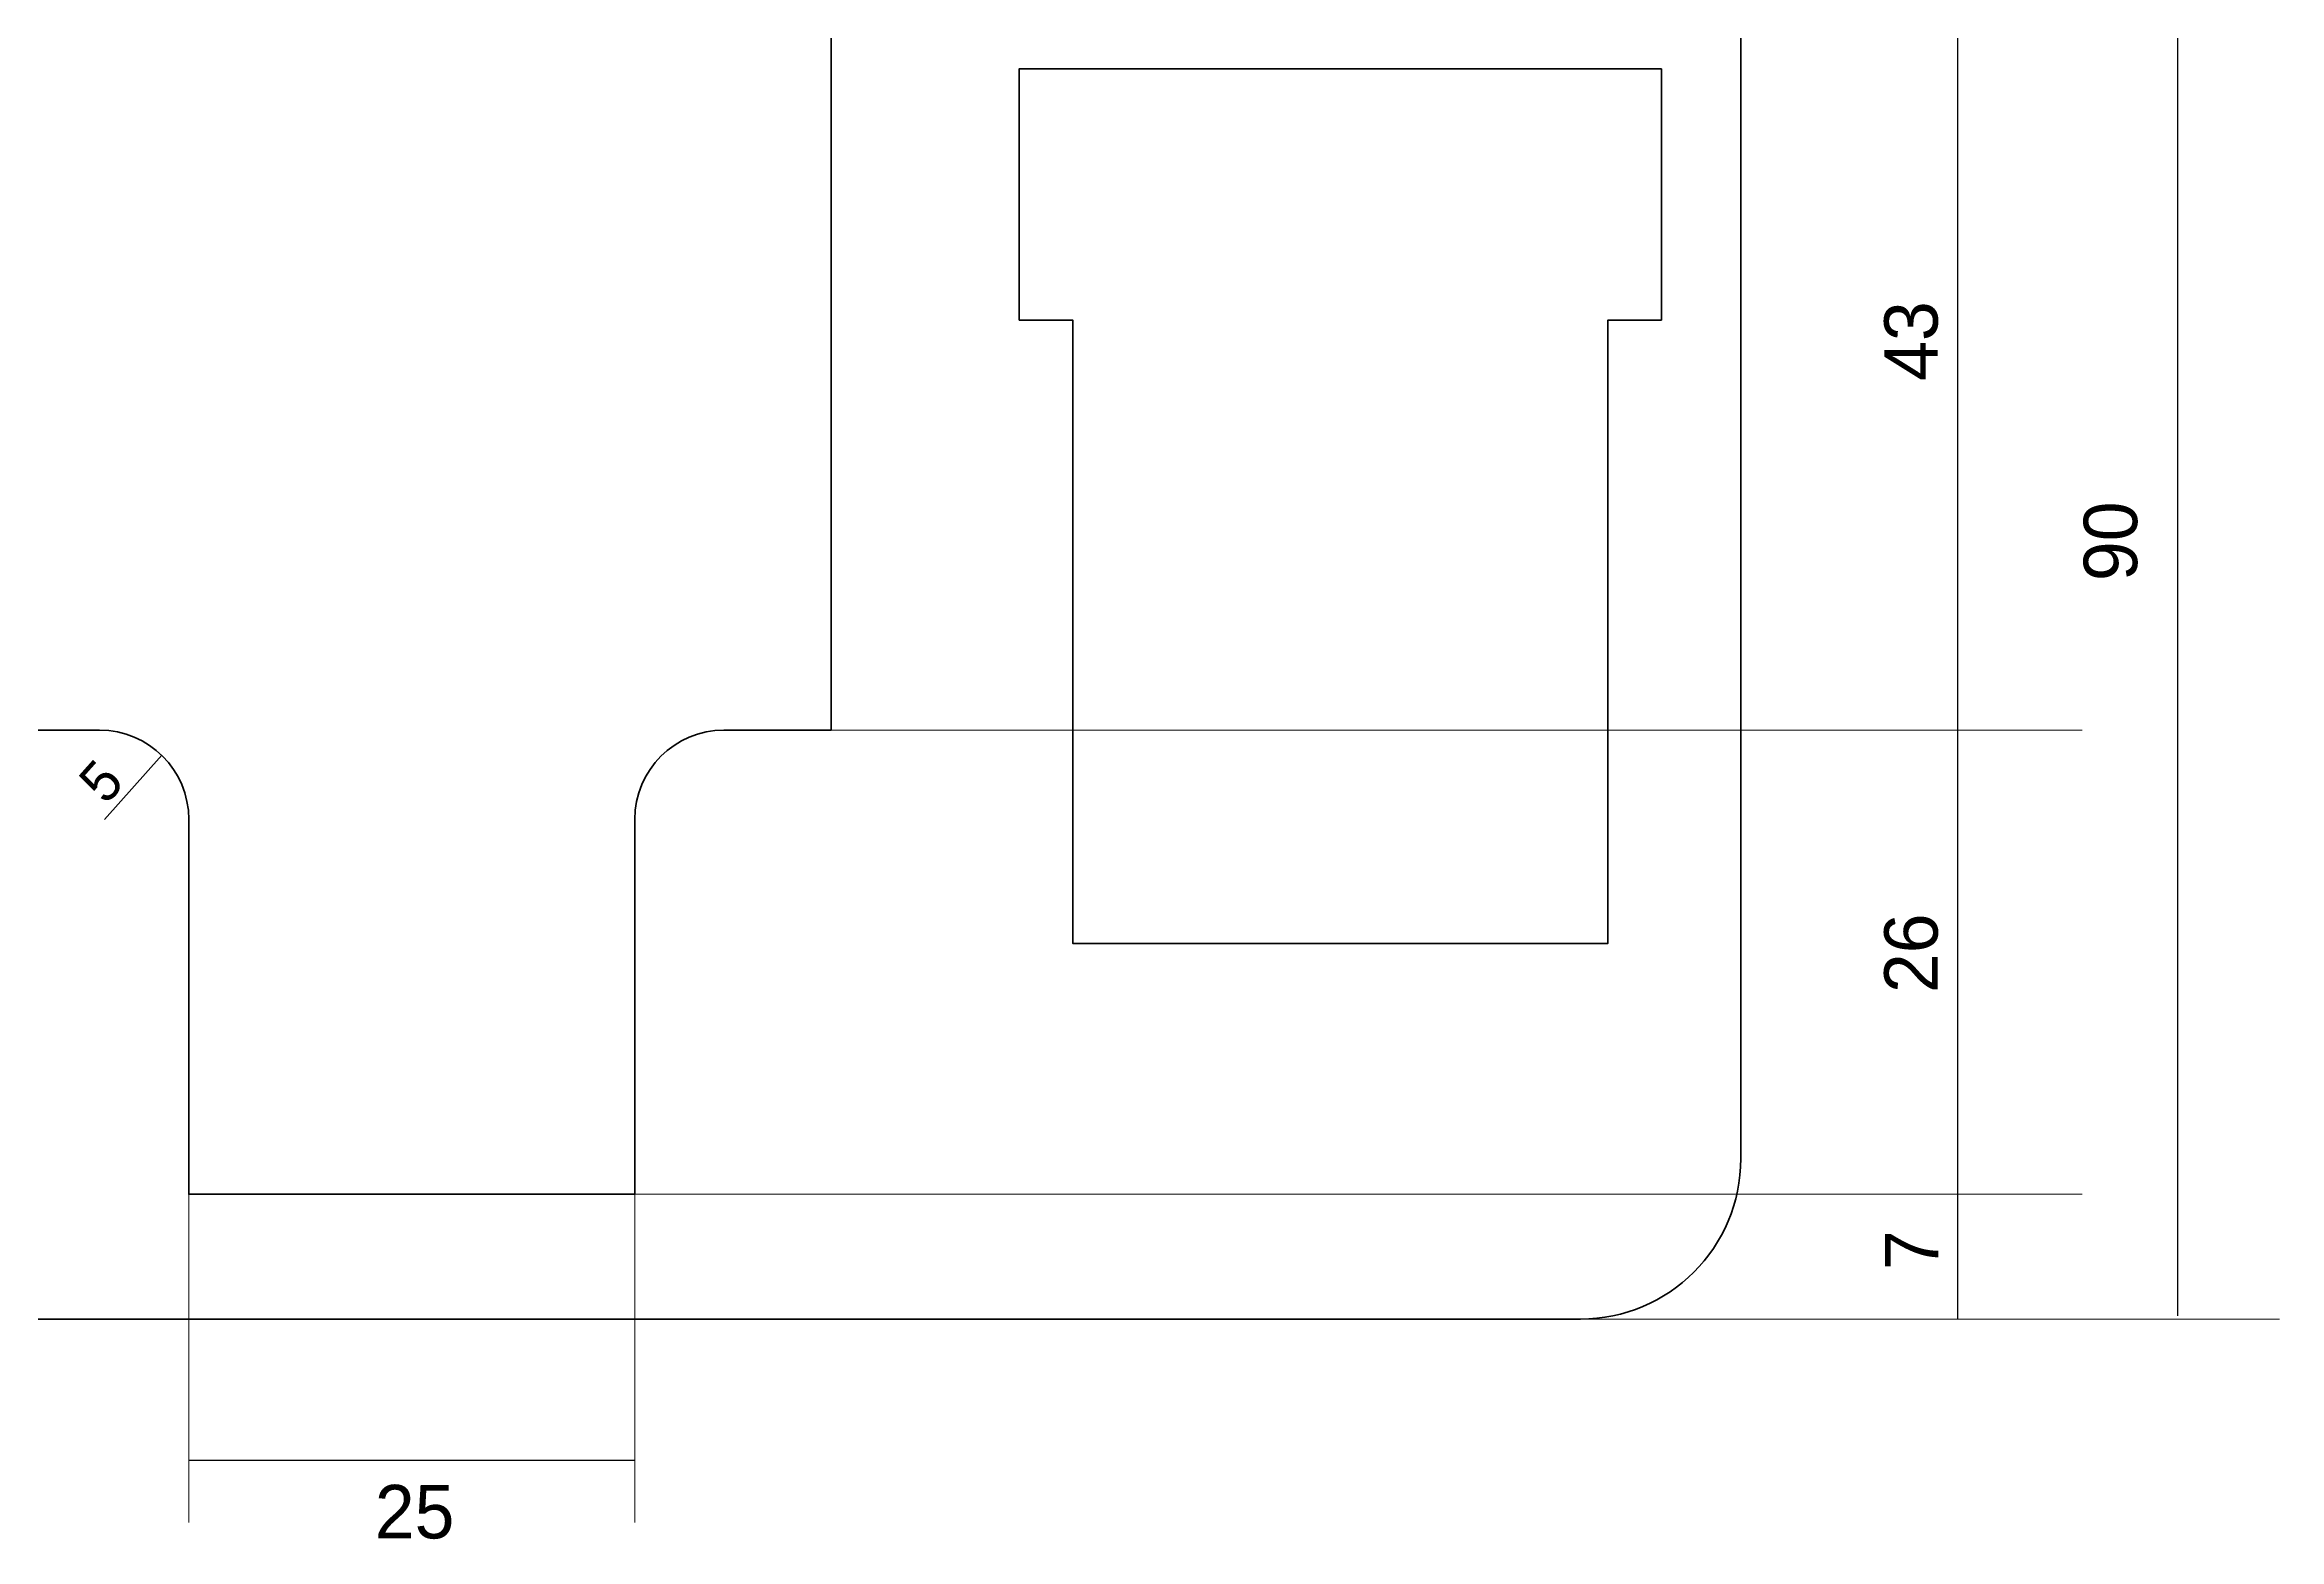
# Model space of a CAD drawing. Header units: millimetres. Extents: x -212 to 210, y -205 to 70.
# Drawn here: x 84.3 to 209.6, y -205.2 to -121.5 of the extents above; entities that cross this region are included whole.
import ezdxf

# ---------------------------------------------------------------- set-up
doc = ezdxf.new("R2010")
doc.units = ezdxf.units.MM
doc.header["$MEASUREMENT"] = 0
doc.layers.add('Capa 1', color=7, linetype='Continuous', lineweight=0)

msp = doc.modelspace()

# ---------------------------------------------------------------- linework, layer by layer
at = {"layer": 'Capa 1', "color": 250, "lineweight": 25, "true_color": 0x1d1d1b}
for p, q in [((203.89, -101.9), (203.89, -192.71)), ((191.56, -116.9), (191.56, -159.9)), ((191.56, -159.9), (191.56, -185.9)), ((191.56, -185.9), (191.56, -192.9)), ((92.41, -200.81), (117.41, -200.81))]:
    msp.add_line(p, q, dxfattribs=at)
at = {"layer": 'Capa 1', "color": 250, "lineweight": 9, "true_color": 0x1d1d1b}
for p, q in [((128.41, -159.9), (198.55, -159.9)), ((92.41, -185.9), (92.41, -204.3)), ((117.41, -185.9), (117.41, -204.3)), ((117.41, -185.9), (198.55, -185.9)), ((118.08, -192.9), (209.6, -192.9))]:
    msp.add_line(p, q, dxfattribs=at)
at = {"layer": 'Capa 1', "color": 250, "lineweight": 18, "true_color": 0x1d1d1b}
msp.add_line((90.89, -161.31), (87.69, -164.9), dxfattribs=at)
at = {"layer": 'Capa 1', "color": 250, "lineweight": 35, "true_color": 0x1d1d1b}
msp.add_lwpolyline([(174.96, -122.85), (171.96, -122.85), (171.96, -122.85), (141.96, -122.85), (141.96, -122.85), (138.96, -122.85), (138.96, -136.93), (141.96, -136.93), (141.96, -171.85), (171.96, -171.85), (171.96, -136.93), (174.96, -136.93)], close=True, dxfattribs=at)
for points, knots in [([(170.42, -192.9), (170.42, -192.9), (39.4, -192.9), (39.4, -192.9), (34.44, -192.9), (30.41, -188.88), (30.41, -183.91), (30.41, -183.91), (30.41, -110.89), (30.41, -110.89), (30.41, -105.93), (34.44, -101.9), (39.4, -101.9), (39.4, -101.9), (170.42, -101.9), (170.42, -101.9), (175.39, -101.9), (179.41, -105.93), (179.41, -110.89), (179.41, -110.89), (179.41, -183.91), (179.41, -183.91), (179.41, -188.88), (175.39, -192.9), (170.42, -192.9)], [0, 0, 0, 0, 1, 1, 1, 2, 2, 2, 3, 3, 3, 4, 4, 4, 5, 5, 5, 6, 6, 6, 7, 7, 7, 8, 8, 8, 8]), ([(119.91, -116.9), (119.91, -116.9), (119.91, -108.9), (119.91, -108.9), (119.91, -108.9), (89.91, -108.9), (89.91, -108.9), (89.91, -108.9), (89.91, -116.9), (89.91, -116.9), (89.91, -116.9), (81.41, -116.9), (81.41, -116.9), (81.41, -116.9), (81.41, -159.9), (81.41, -159.9), (81.41, -159.9), (87.41, -159.9), (87.41, -159.9), (90.17, -159.9), (92.41, -162.14), (92.41, -164.9), (92.41, -164.9), (92.41, -185.9), (92.41, -185.9), (92.41, -185.9), (117.41, -185.9), (117.41, -185.9), (117.41, -185.9), (117.41, -164.9), (117.41, -164.9), (117.41, -162.14), (119.65, -159.9), (122.41, -159.9), (122.41, -159.9), (128.41, -159.9), (128.41, -159.9), (128.41, -159.9), (128.41, -116.9), (128.41, -116.9), (128.41, -116.9), (119.91, -116.9), (119.91, -116.9)], [0, 0, 0, 0, 1, 1, 1, 2, 2, 2, 3, 3, 3, 4, 4, 4, 5, 5, 5, 6, 6, 6, 7, 7, 7, 8, 8, 8, 9, 9, 9, 10, 10, 10, 11, 11, 11, 12, 12, 12, 13, 13, 13, 14, 14, 14, 14])]:
    msp.add_open_spline(points, degree=3, knots=knots, dxfattribs=at)

# ---------------------------------------------------------------- texts
at = {"layer": 'Capa 1', "char_height": 0.2, "attachment_point": 7}
for s, insert, rotation in [('\\C250;\\c1776925;\\FMyriad Pro|b0|i0|c1;\\H2.997200;\\W1.000000;43', (190.49, -140.33), 90), ('\\C250;\\c1776925;\\FMyriad Pro|b0|i0|c1;\\H2.997200;\\W1.000000;90', (201.67, -151.55), 90), ('\\C250;\\c1776925;\\FMyriad Pro|b0|i0|c1;\\H2.257709;\\W1.000000;5', (87.79, -164.16), 48.2277), ('\\C250;\\c1776925;\\FMyriad Pro|b0|i0|c1;\\H2.997200;\\W1.000000;26', (190.49, -174.63), 90), ('\\C250;\\c1776925;\\FMyriad Pro|b0|i0|c1;\\H2.997200;\\W1.000000;7', (190.49, -190.15), 90)]:
    msp.add_mtext(s, dxfattribs=dict(at, insert=insert, rotation=rotation))
at = {"layer": 'Capa 1', "insert": (102.84, -205.23), "char_height": 0.2, "attachment_point": 7}
msp.add_mtext('\\C250;\\c1776925;\\FMyriad Pro|b0|i0|c1;\\H2.997200;\\W1.000000;25', dxfattribs=at)

doc.saveas('drawing.dxf')
